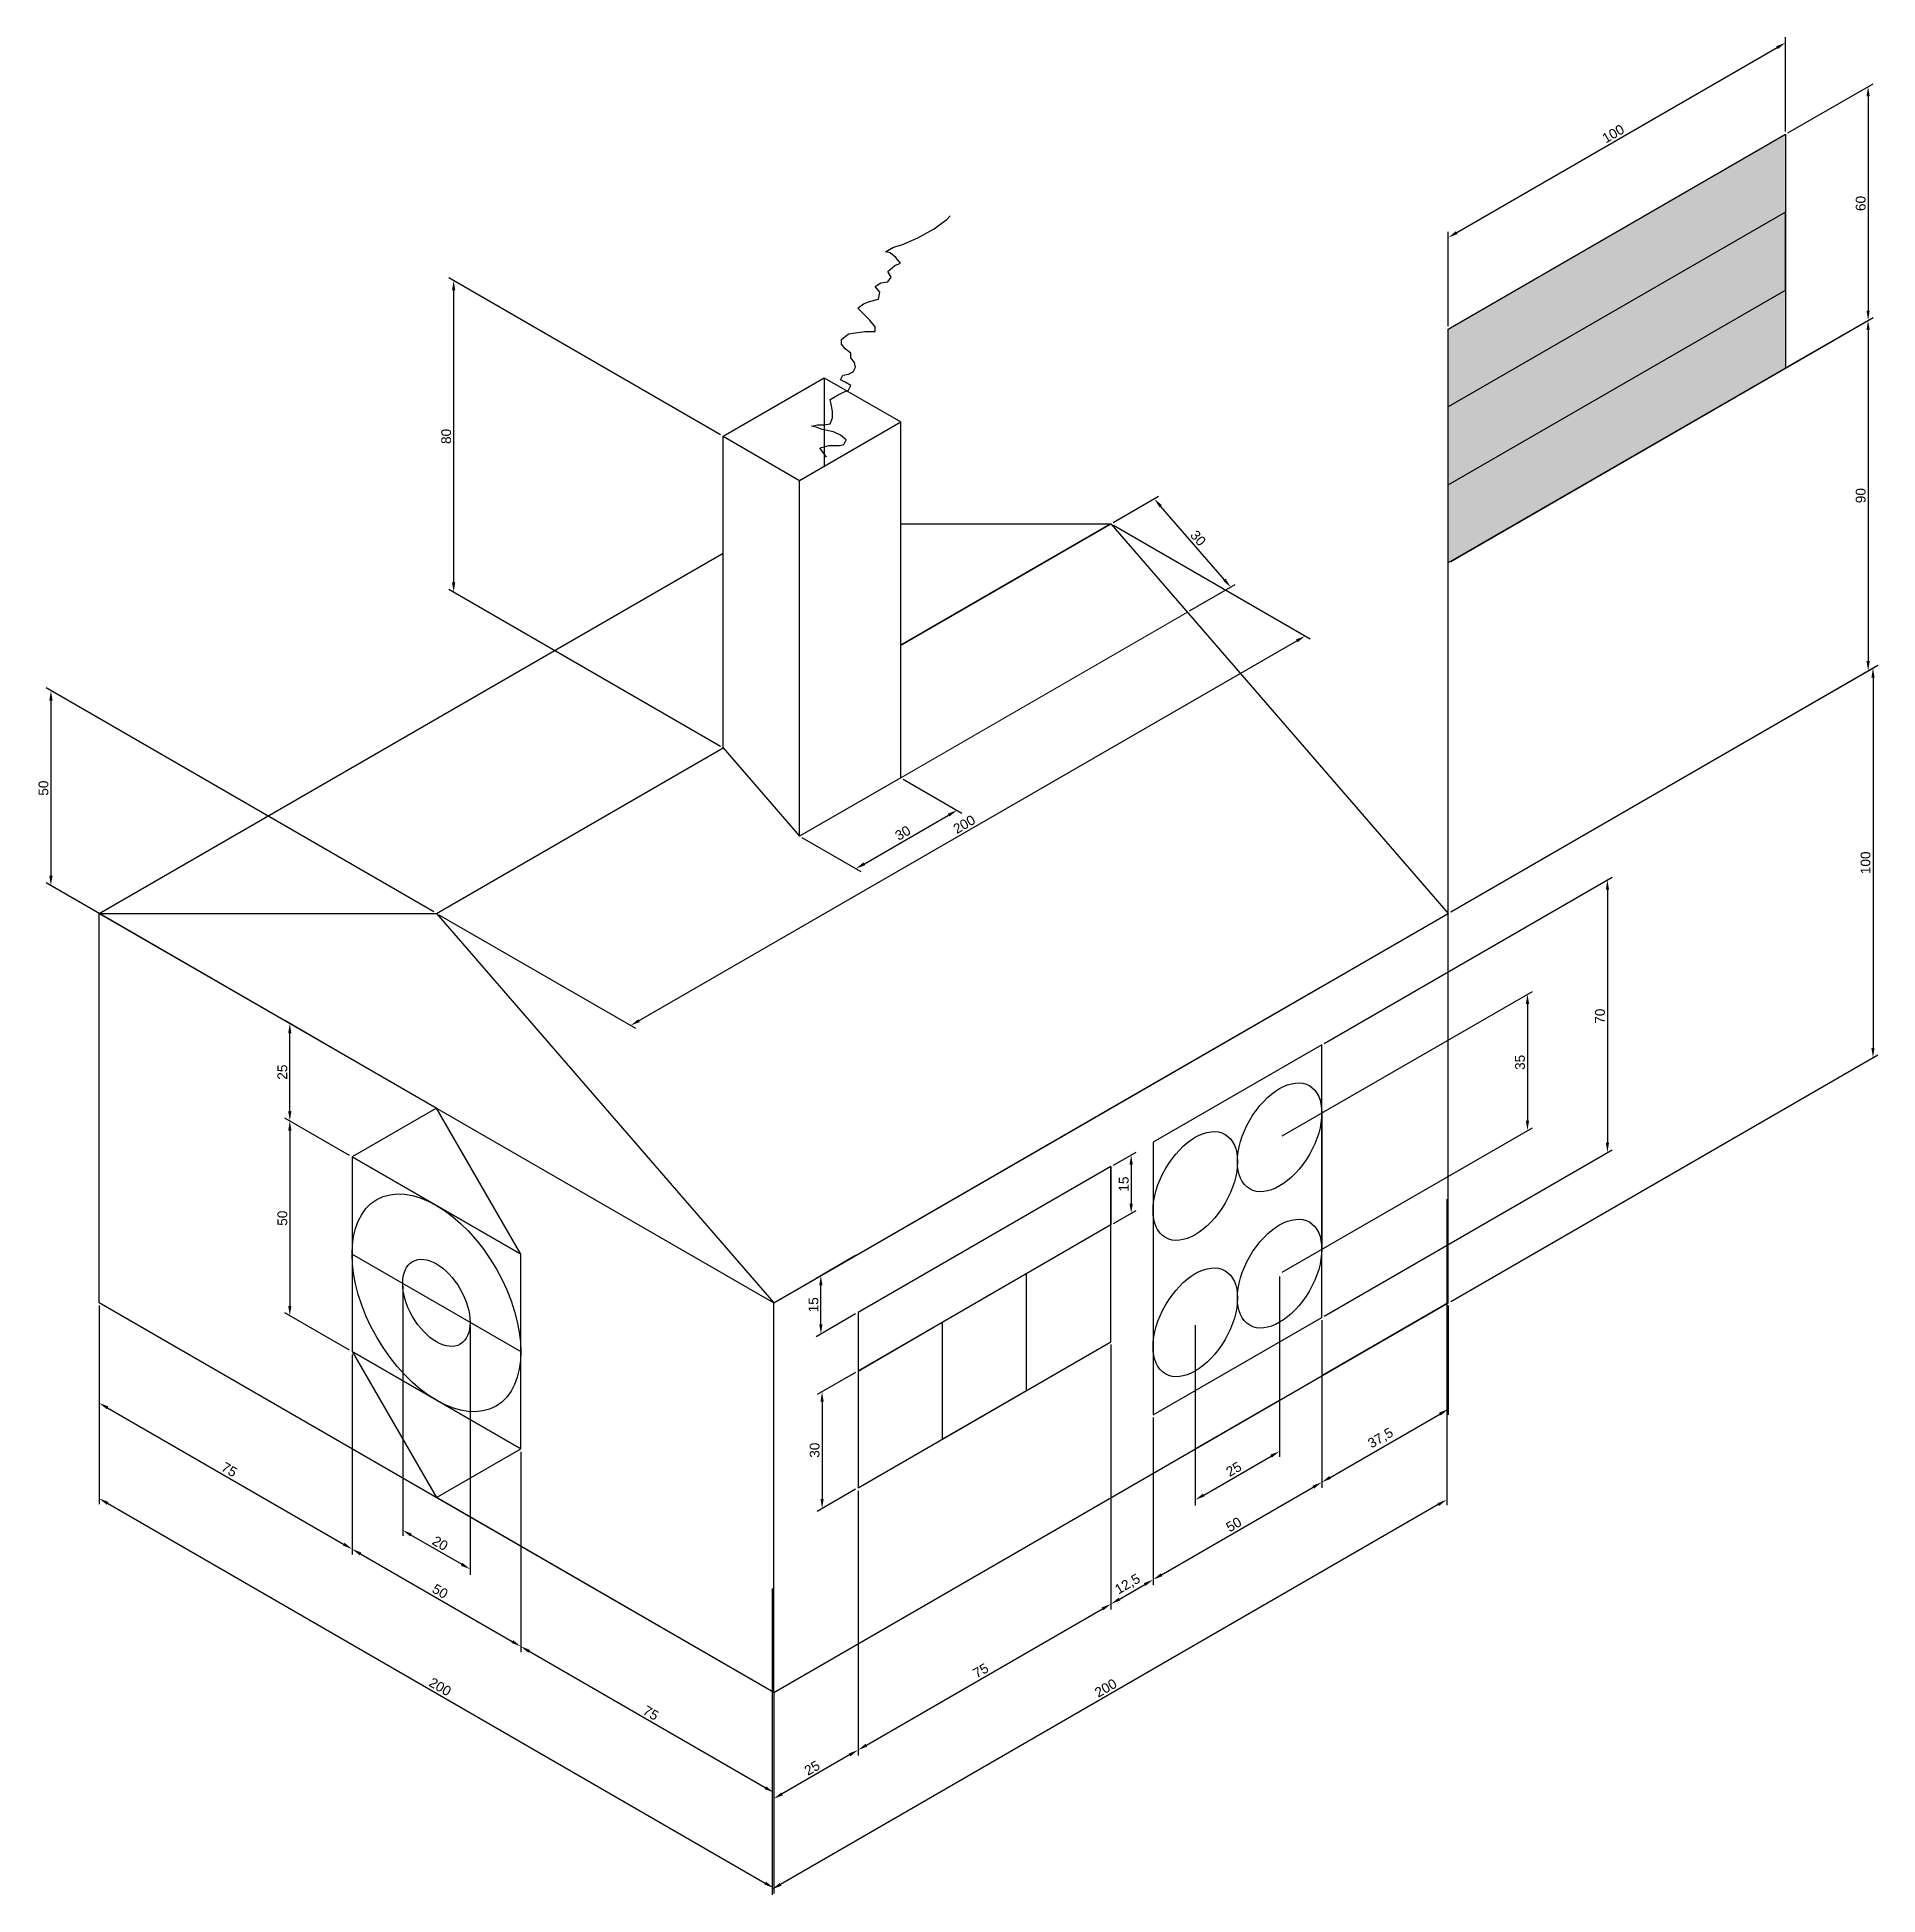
# Model space of a CAD drawing. Header units: millimetres. Extents: x 111 to 584, y 248 to 725.
import ezdxf

# ---------------------------------------------------------------- set-up
doc = ezdxf.new("R2010")
doc.units = ezdxf.units.MM
doc.layers.add('matmenys', color=5, linetype='Continuous', lineweight=15)
doc.layers.add('pagrindinis', color=7, linetype='Continuous', lineweight=30, plot=False)
doc.styles.get("Standard").update_dxf_attribs({"font": 'arial.ttf'})
doc.dimstyles.new('ISO-25', dxfattribs={"dimtxt": 2.5, "dimasz": 2.5, "dimexe": 1.25, "dimexo": 0.625, "dimtad": 1, "dimtxsty": 'Standard', "dimcen": 2.5, "dimadec": 0, "dimazin": 0, "dimtfac": 1, "dimtmove": 0, "dimatfit": 3, "dimfxl": 1, "dimarcsym": 0})

# ---------------------------------------------------------------- blocks, each defined once
blk = doc.blocks.new('*D3')
at = {"layer": 'Defpoints', "color": 0, "transparency": 16777216}
for p in [(386.6, 390), (321.65, 352.5), (386.6, 322.69)]:
    blk.add_point(p, dxfattribs=at)
at = {"layer": 'matmenys', "color": 0, "lineweight": -2, "transparency": 16777216}
for p, q in [((386.6, 389.28), (386.6, 321.25)), ((321.65, 351.78), (321.65, 283.75)), ((323.82, 286.44), (384.44, 321.44))]:
    blk.add_line(p, q, dxfattribs=at)
at = {"layer": 'matmenys', "color": 0, "transparency": 16777216}
for points in [[(384.23, 321.8), (384.65, 321.08), (386.6, 322.69)], [(323.61, 286.8), (324.02, 286.08), (321.65, 285.19)]]:
    blk.add_solid(points, dxfattribs=at)
at = {"layer": 'matmenys', "color": 0, "transparency": 16777216, "insert": (353.18, 305.58), "char_height": 2.5, "attachment_point": 5, "rotation": 30}
blk.add_mtext('75', dxfattribs=at)
blk = doc.blocks.new('*D4')
at = {"layer": 'Defpoints', "color": 0, "transparency": 16777216}
for p in [(440.73, 396.25), (397.43, 371.25), (440.73, 353.94)]:
    blk.add_point(p, dxfattribs=at)
at = {"layer": 'matmenys', "color": 0, "lineweight": -2, "transparency": 16777216}
for p, q in [((440.73, 395.53), (440.73, 352.5)), ((397.43, 370.53), (397.43, 327.5)), ((399.59, 330.19), (438.56, 352.69))]:
    blk.add_line(p, q, dxfattribs=at)
at = {"layer": 'matmenys', "color": 0, "transparency": 16777216}
for points in [[(438.36, 353.05), (438.77, 352.33), (440.73, 353.94)], [(399.38, 330.55), (399.8, 329.83), (397.43, 328.94)]]:
    blk.add_solid(points, dxfattribs=at)
at = {"layer": 'matmenys', "color": 0, "transparency": 16777216, "insert": (418.13, 343.09), "char_height": 2.5, "attachment_point": 5, "rotation": 30}
blk.add_mtext('50', dxfattribs=at)
blk = doc.blocks.new('*D5')
at = {"layer": 'Defpoints', "color": 0, "transparency": 16777216}
for p in [(429.9, 407.5), (408.25, 395), (429.9, 361.91)]:
    blk.add_point(p, dxfattribs=at)
at = {"layer": 'matmenys', "color": 0, "lineweight": -2, "transparency": 16777216}
for p, q in [((429.9, 406.78), (429.9, 360.47)), ((408.25, 394.28), (408.25, 347.97)), ((410.42, 350.66), (427.74, 360.66))]:
    blk.add_line(p, q, dxfattribs=at)
at = {"layer": 'matmenys', "color": 0, "transparency": 16777216}
for points in [[(427.53, 361.02), (427.95, 360.3), (429.9, 361.91)], [(410.21, 351.02), (410.63, 350.3), (408.25, 349.41)]]:
    blk.add_solid(points, dxfattribs=at)
at = {"layer": 'matmenys', "color": 0, "transparency": 16777216, "insert": (418.13, 357.31), "char_height": 2.5, "attachment_point": 5, "rotation": 30}
blk.add_mtext('25', dxfattribs=at)
blk = doc.blocks.new('*D6')
at = {"layer": 'Defpoints', "color": 0, "transparency": 16777216}
for p in [(472.81, 427.38), (299.61, 327.38), (299.61, 249.46)]:
    blk.add_point(p, dxfattribs=at)
at = {"layer": 'matmenys', "color": 0, "lineweight": -2, "transparency": 16777216}
for p, q in [((472.81, 426.66), (472.81, 348.02)), ((470.65, 348.21), (301.77, 250.71)), ((299.61, 326.66), (299.61, 248.02))]:
    blk.add_line(p, q, dxfattribs=at)
at = {"layer": 'matmenys', "color": 0, "transparency": 16777216}
for points in [[(470.44, 348.57), (470.85, 347.85), (472.81, 349.46)], [(301.56, 251.07), (301.98, 250.35), (299.61, 249.46)]]:
    blk.add_solid(points, dxfattribs=at)
at = {"layer": 'matmenys', "color": 0, "transparency": 16777216, "insert": (385.26, 301.11), "char_height": 2.5, "attachment_point": 5, "rotation": 30}
blk.add_mtext('200', dxfattribs=at)
blk = doc.blocks.new('*D7')
at = {"layer": 'Defpoints', "color": 0, "transparency": 16777216}
for p in [(321.65, 312.5), (300, 300), (300, 272.69)]:
    blk.add_point(p, dxfattribs=at)
at = {"layer": 'matmenys', "color": 0, "lineweight": -2, "transparency": 16777216}
for p, q in [((321.65, 311.78), (321.65, 283.75)), ((300, 299.28), (300, 271.25)), ((319.49, 283.94), (302.17, 273.94))]:
    blk.add_line(p, q, dxfattribs=at)
at = {"layer": 'matmenys', "color": 0, "transparency": 16777216}
for points in [[(319.28, 284.3), (319.69, 283.58), (321.65, 285.19)], [(301.96, 274.3), (302.37, 273.58), (300, 272.69)]]:
    blk.add_solid(points, dxfattribs=at)
at = {"layer": 'matmenys', "color": 0, "transparency": 16777216, "insert": (309.87, 280.59), "char_height": 2.5, "attachment_point": 5, "rotation": 30}
blk.add_mtext('25', dxfattribs=at)
blk = doc.blocks.new('*D8')
at = {"layer": 'Defpoints', "color": 0, "transparency": 16777216}
for p in [(397.43, 356.25), (386.6, 350), (397.43, 328.94)]:
    blk.add_point(p, dxfattribs=at)
at = {"layer": 'matmenys', "color": 0, "lineweight": -2, "transparency": 16777216}
for p, q in [((397.43, 355.53), (397.43, 327.5)), ((386.6, 349.28), (386.6, 321.25)), ((388.77, 323.94), (395.26, 327.69))]:
    blk.add_line(p, q, dxfattribs=at)
at = {"layer": 'matmenys', "color": 0, "transparency": 16777216}
for points in [[(395.05, 328.05), (395.47, 327.33), (397.43, 328.94)], [(388.56, 324.3), (388.98, 323.58), (386.6, 322.69)]]:
    blk.add_solid(points, dxfattribs=at)
at = {"layer": 'matmenys', "color": 0, "transparency": 16777216, "insert": (390.95, 327.66), "char_height": 2.5, "attachment_point": 5, "rotation": 30}
blk.add_mtext('12,5', dxfattribs=at)
blk = doc.blocks.new('*D9')
at = {"layer": 'Defpoints', "color": 0, "transparency": 16777216}
for p in [(473.21, 400), (440.73, 381.25), (473.21, 372.69)]:
    blk.add_point(p, dxfattribs=at)
at = {"layer": 'matmenys', "color": 0, "lineweight": -2, "transparency": 16777216}
for p, q in [((473.21, 399.28), (473.21, 371.25)), ((440.73, 380.53), (440.73, 352.5)), ((442.89, 355.19), (471.04, 371.44))]:
    blk.add_line(p, q, dxfattribs=at)
at = {"layer": 'matmenys', "color": 0, "transparency": 16777216}
for points in [[(470.83, 371.8), (471.25, 371.08), (473.21, 372.69)], [(442.69, 355.55), (443.1, 354.83), (440.73, 353.94)]]:
    blk.add_solid(points, dxfattribs=at)
at = {"layer": 'matmenys', "color": 0, "transparency": 16777216, "insert": (455.9, 365.16), "char_height": 2.5, "attachment_point": 5, "rotation": 30}
blk.add_mtext('37,5', dxfattribs=at)
blk = doc.blocks.new('*D10')
at = {"layer": 'Defpoints', "color": 0, "transparency": 16777216}
for p in [(191.75, 387.5), (235.05, 362.5), (235.05, 311.8)]:
    blk.add_point(p, dxfattribs=at)
at = {"layer": 'matmenys', "color": 0, "lineweight": -2, "transparency": 16777216}
for p, q in [((191.75, 386.78), (191.75, 335.36)), ((235.05, 361.78), (235.05, 310.36)), ((193.91, 335.55), (232.88, 313.05))]:
    blk.add_line(p, q, dxfattribs=at)
at = {"layer": 'matmenys', "color": 0, "transparency": 16777216}
for points in [[(194.12, 335.91), (193.7, 335.19), (191.75, 336.8)], [(233.09, 313.41), (232.67, 312.69), (235.05, 311.8)]]:
    blk.add_solid(points, dxfattribs=at)
at = {"layer": 'matmenys', "color": 0, "transparency": 16777216, "insert": (214.35, 325.95), "char_height": 2.5, "attachment_point": 5, "rotation": 330}
blk.add_mtext('50', dxfattribs=at)
blk = doc.blocks.new('*D13')
at = {"layer": 'Defpoints', "color": 0, "transparency": 16777216}
for p in [(126.79, 400), (300, 300), (300, 249.79)]:
    blk.add_point(p, dxfattribs=at)
at = {"layer": 'matmenys', "color": 0, "lineweight": -2, "transparency": 16777216}
for p, q in [((126.79, 399.28), (126.79, 348.34)), ((128.96, 348.54), (297.83, 251.04)), ((300, 299.28), (300, 248.34))]:
    blk.add_line(p, q, dxfattribs=at)
at = {"layer": 'matmenys', "color": 0, "transparency": 16777216}
for points in [[(129.17, 348.9), (128.75, 348.17), (126.79, 349.79)], [(298.04, 251.4), (297.63, 250.67), (300, 249.79)]]:
    blk.add_solid(points, dxfattribs=at)
at = {"layer": 'matmenys', "color": 0, "transparency": 16777216, "insert": (214.35, 301.43), "char_height": 2.5, "attachment_point": 5, "rotation": 330}
blk.add_mtext('200', dxfattribs=at)
blk = doc.blocks.new('*D14')
at = {"layer": 'Defpoints', "color": 0, "transparency": 16777216}
for p in [(126.79, 400), (191.75, 362.5), (191.75, 336.8)]:
    blk.add_point(p, dxfattribs=at)
at = {"layer": 'matmenys', "color": 0, "lineweight": -2, "transparency": 16777216}
for p, q in [((126.79, 399.28), (126.79, 372.86)), ((128.96, 373.05), (189.58, 338.05)), ((191.75, 361.78), (191.75, 335.36))]:
    blk.add_line(p, q, dxfattribs=at)
at = {"layer": 'matmenys', "color": 0, "transparency": 16777216}
for points in [[(129.17, 373.41), (128.75, 372.69), (126.79, 374.3)], [(189.79, 338.41), (189.37, 337.69), (191.75, 336.8)]]:
    blk.add_solid(points, dxfattribs=at)
at = {"layer": 'matmenys', "color": 0, "transparency": 16777216, "insert": (160.22, 357.19), "char_height": 2.5, "attachment_point": 5, "rotation": 330}
blk.add_mtext('75', dxfattribs=at)
blk = doc.blocks.new('*D15')
at = {"layer": 'Defpoints', "color": 0, "transparency": 16777216}
for p in [(235.05, 338.22), (300, 300.72), (300, 274.3)]:
    blk.add_point(p, dxfattribs=at)
at = {"layer": 'matmenys', "color": 0, "lineweight": -2, "transparency": 16777216}
for p, q in [((235.05, 337.5), (235.05, 310.36)), ((237.21, 310.55), (297.83, 275.55)), ((300, 300), (300, 272.86))]:
    blk.add_line(p, q, dxfattribs=at)
at = {"layer": 'matmenys', "color": 0, "transparency": 16777216}
for points in [[(237.42, 310.91), (237, 310.19), (235.05, 311.8)], [(298.04, 275.91), (297.63, 275.19), (300, 274.3)]]:
    blk.add_solid(points, dxfattribs=at)
at = {"layer": 'matmenys', "color": 0, "transparency": 16777216, "insert": (268.47, 294.69), "char_height": 2.5, "attachment_point": 5, "rotation": 330}
blk.add_mtext('75', dxfattribs=at)
blk = doc.blocks.new('*D17')
at = {"layer": 'Defpoints', "color": 0, "transparency": 16777216}
for p in [(191.75, 437.5), (175.76, 396.73), (191.75, 387.5)]:
    blk.add_point(p, dxfattribs=at)
at = {"layer": 'matmenys', "color": 0, "lineweight": -2, "transparency": 16777216}
for p, q in [((191.12, 437.86), (174.51, 447.45)), ((175.76, 444.23), (175.76, 399.23)), ((191.12, 387.86), (174.51, 397.45))]:
    blk.add_line(p, q, dxfattribs=at)
at = {"layer": 'matmenys', "color": 0, "transparency": 16777216}
for points in [[(175.34, 444.23), (176.17, 444.23), (175.76, 446.73)], [(175.34, 399.23), (176.17, 399.23), (175.76, 396.73)]]:
    blk.add_solid(points, dxfattribs=at)
at = {"layer": 'matmenys', "color": 0, "transparency": 16777216, "insert": (173.86, 421.73), "char_height": 2.5, "attachment_point": 5, "rotation": 90}
blk.add_mtext('50', dxfattribs=at)
blk = doc.blocks.new('*D18')
at = {"layer": 'Defpoints', "color": 0, "transparency": 16777216}
for p in [(175.76, 471.73), (191.75, 462.5), (191.75, 437.5)]:
    blk.add_point(p, dxfattribs=at)
at = {"layer": 'matmenys', "color": 0, "lineweight": -2, "transparency": 16777216}
for p, q in [((191.12, 462.86), (174.51, 472.45)), ((175.76, 449.23), (175.76, 469.23)), ((191.12, 437.86), (174.51, 447.45))]:
    blk.add_line(p, q, dxfattribs=at)
at = {"layer": 'matmenys', "color": 0, "transparency": 16777216}
for points in [[(175.34, 469.23), (176.17, 469.23), (175.76, 471.73)], [(175.34, 449.23), (176.17, 449.23), (175.76, 446.73)]]:
    blk.add_solid(points, dxfattribs=at)
at = {"layer": 'matmenys', "color": 0, "transparency": 16777216, "insert": (173.86, 459.23), "char_height": 2.5, "attachment_point": 5, "rotation": 90}
blk.add_mtext('25', dxfattribs=at)
blk = doc.blocks.new('*D20')
at = {"layer": 'Defpoints', "color": 0, "transparency": 16777216}
for p in [(114.42, 507.14), (213.4, 500), (213.4, 450)]:
    blk.add_point(p, dxfattribs=at)
at = {"layer": 'matmenys', "color": 0, "lineweight": -2, "transparency": 16777216}
for p, q in [((212.77, 500.36), (113.17, 557.86)), ((114.42, 554.64), (114.42, 509.64)), ((212.77, 450.36), (113.17, 507.86))]:
    blk.add_line(p, q, dxfattribs=at)
at = {"layer": 'matmenys', "color": 0, "transparency": 16777216}
for points in [[(114.01, 554.64), (114.84, 554.64), (114.42, 557.14)], [(114.01, 509.64), (114.84, 509.64), (114.42, 507.14)]]:
    blk.add_solid(points, dxfattribs=at)
at = {"layer": 'matmenys', "color": 0, "transparency": 16777216, "insert": (112.52, 532.14), "char_height": 2.5, "attachment_point": 5, "rotation": 90}
blk.add_mtext('50', dxfattribs=at)
blk = doc.blocks.new('*D21')
at = {"layer": 'Defpoints', "color": 0, "transparency": 16777216}
for p in [(287.01, 622.5), (217.82, 582.44), (287.01, 542.5)]:
    blk.add_point(p, dxfattribs=at)
at = {"layer": 'matmenys', "color": 0, "lineweight": -2, "transparency": 16777216}
for p, q in [((286.38, 622.86), (216.57, 663.17)), ((217.82, 659.94), (217.82, 584.94)), ((286.38, 542.86), (216.57, 583.17))]:
    blk.add_line(p, q, dxfattribs=at)
at = {"layer": 'matmenys', "color": 0, "transparency": 16777216}
for points in [[(217.41, 659.94), (218.24, 659.94), (217.82, 662.44)], [(217.41, 584.94), (218.24, 584.94), (217.82, 582.44)]]:
    blk.add_solid(points, dxfattribs=at)
at = {"layer": 'matmenys', "color": 0, "transparency": 16777216, "insert": (215.92, 622.44), "char_height": 2.5, "attachment_point": 5, "rotation": 90}
blk.add_mtext('80', dxfattribs=at)
blk = doc.blocks.new('*D22')
at = {"layer": 'Defpoints', "color": 0, "transparency": 16777216}
for p in [(397.72, 606.42), (386.6, 600), (406.24, 577.32)]:
    blk.add_point(p, dxfattribs=at)
at = {"layer": 'matmenys', "color": 0, "lineweight": -2, "transparency": 16777216}
for p, q in [((387.15, 600.32), (398.83, 607.06)), ((415.73, 585.63), (399.36, 604.53)), ((406.79, 577.64), (418.47, 584.38))]:
    blk.add_line(p, q, dxfattribs=at)
at = {"layer": 'matmenys', "color": 0, "transparency": 16777216}
for points in [[(399.68, 604.8), (399.05, 604.26), (397.72, 606.42)], [(416.04, 585.91), (415.41, 585.36), (417.36, 583.74)]]:
    blk.add_solid(points, dxfattribs=at)
at = {"layer": 'matmenys', "color": 0, "transparency": 16777216, "insert": (408.98, 596.33), "char_height": 2.5, "attachment_point": 5, "rotation": 310.8934}
blk.add_mtext('30', dxfattribs=at)
blk = doc.blocks.new('*D23')
at = {"layer": 'Defpoints', "color": 0, "transparency": 16777216}
for p in [(332.63, 534.82), (347.09, 526.47), (306.65, 519.82)]:
    blk.add_point(p, dxfattribs=at)
at = {"layer": 'matmenys', "color": 0, "lineweight": -2, "transparency": 16777216}
for p, q in [((333.25, 534.46), (348.34, 525.75)), ((323.28, 512.72), (344.93, 525.22)), ((307.27, 519.46), (322.36, 510.75))]:
    blk.add_line(p, q, dxfattribs=at)
at = {"layer": 'matmenys', "color": 0, "transparency": 16777216}
for points in [[(344.72, 525.58), (345.13, 524.86), (347.09, 526.47)], [(323.07, 513.08), (323.48, 512.36), (321.11, 511.47)]]:
    blk.add_solid(points, dxfattribs=at)
at = {"layer": 'matmenys', "color": 0, "transparency": 16777216, "insert": (333.15, 520.62), "char_height": 2.5, "attachment_point": 5, "rotation": 30}
blk.add_mtext('30', dxfattribs=at)
blk = doc.blocks.new('*D25')
at = {"layer": 'Defpoints', "color": 0, "transparency": 16777216}
for p in [(321.65, 412.5), (312.12, 407), (321.65, 397.5)]:
    blk.add_point(p, dxfattribs=at)
at = {"layer": 'matmenys', "color": 0, "lineweight": -2, "transparency": 16777216}
for p, q in [((321.03, 412.14), (310.87, 406.27)), ((312.12, 394.5), (312.12, 404.5)), ((321.03, 397.14), (310.87, 391.27))]:
    blk.add_line(p, q, dxfattribs=at)
at = {"layer": 'matmenys', "color": 0, "transparency": 16777216}
for points in [[(311.7, 404.5), (312.53, 404.5), (312.12, 407)], [(311.7, 394.5), (312.53, 394.5), (312.12, 392)]]:
    blk.add_solid(points, dxfattribs=at)
at = {"layer": 'matmenys', "color": 0, "transparency": 16777216, "insert": (310.22, 399.5), "char_height": 2.5, "attachment_point": 5, "rotation": 90}
blk.add_mtext('15', dxfattribs=at)
blk = doc.blocks.new('*D26')
at = {"layer": 'Defpoints', "color": 0, "transparency": 16777216}
for p in [(321.65, 382.5), (321.65, 352.5), (312.43, 347.17)]:
    blk.add_point(p, dxfattribs=at)
at = {"layer": 'matmenys', "color": 0, "lineweight": -2, "transparency": 16777216}
for p, q in [((321.03, 382.14), (311.18, 376.45)), ((312.43, 374.67), (312.43, 349.67)), ((321.03, 352.14), (311.18, 346.45))]:
    blk.add_line(p, q, dxfattribs=at)
at = {"layer": 'matmenys', "color": 0, "transparency": 16777216}
for points in [[(312.01, 374.67), (312.84, 374.67), (312.43, 377.17)], [(312.01, 349.67), (312.84, 349.67), (312.43, 347.17)]]:
    blk.add_solid(points, dxfattribs=at)
at = {"layer": 'matmenys', "color": 0, "transparency": 16777216, "insert": (310.52, 362.17), "char_height": 2.5, "attachment_point": 5, "rotation": 90}
blk.add_mtext('30', dxfattribs=at)
blk = doc.blocks.new('*D27')
at = {"layer": 'Defpoints', "color": 0, "transparency": 16777216}
for p in [(386.6, 435), (386.6, 420), (391.79, 422.99)]:
    blk.add_point(p, dxfattribs=at)
at = {"layer": 'matmenys', "color": 0, "lineweight": -2, "transparency": 16777216}
for p, q in [((387.23, 435.36), (393.04, 438.72)), ((391.79, 435.49), (391.79, 425.49)), ((387.23, 420.36), (393.04, 423.72))]:
    blk.add_line(p, q, dxfattribs=at)
at = {"layer": 'matmenys', "color": 0, "transparency": 16777216}
for points in [[(391.37, 435.49), (392.21, 435.49), (391.79, 437.99)], [(391.37, 425.49), (392.21, 425.49), (391.79, 422.99)]]:
    blk.add_solid(points, dxfattribs=at)
at = {"layer": 'matmenys', "color": 0, "transparency": 16777216, "insert": (389.89, 430.49), "char_height": 2.5, "attachment_point": 5, "rotation": 90}
blk.add_mtext('15', dxfattribs=at)
blk = doc.blocks.new('*D28')
at = {"layer": 'Defpoints', "color": 0, "transparency": 16777216}
for p in [(493.55, 444.24), (429.9, 442.5), (429.9, 407.5)]:
    blk.add_point(p, dxfattribs=at)
at = {"layer": 'matmenys', "color": 0, "lineweight": -2, "transparency": 16777216}
for p, q in [((430.53, 442.86), (494.8, 479.97)), ((493.55, 476.74), (493.55, 446.74)), ((430.53, 407.86), (494.8, 444.97))]:
    blk.add_line(p, q, dxfattribs=at)
at = {"layer": 'matmenys', "color": 0, "transparency": 16777216}
for points in [[(493.13, 476.74), (493.96, 476.74), (493.55, 479.24)], [(493.13, 446.74), (493.96, 446.74), (493.55, 444.24)]]:
    blk.add_solid(points, dxfattribs=at)
at = {"layer": 'matmenys', "color": 0, "transparency": 16777216, "insert": (491.64, 461.74), "char_height": 2.5, "attachment_point": 5, "rotation": 90}
blk.add_mtext('35', dxfattribs=at)
blk = doc.blocks.new('*D29')
at = {"layer": 'Defpoints', "color": 0, "transparency": 16777216}
for p in [(440.73, 466.25), (514.08, 438.6), (440.73, 396.25)]:
    blk.add_point(p, dxfattribs=at)
at = {"layer": 'matmenys', "color": 0, "lineweight": -2, "transparency": 16777216}
for p, q in [((441.35, 466.61), (515.33, 509.32)), ((514.08, 506.1), (514.08, 441.1)), ((441.35, 396.61), (515.33, 439.32))]:
    blk.add_line(p, q, dxfattribs=at)
at = {"layer": 'matmenys', "color": 0, "transparency": 16777216}
for points in [[(513.67, 506.1), (514.5, 506.1), (514.08, 508.6)], [(513.67, 441.1), (514.5, 441.1), (514.08, 438.6)]]:
    blk.add_solid(points, dxfattribs=at)
at = {"layer": 'matmenys', "color": 0, "transparency": 16777216, "insert": (512.18, 473.6), "char_height": 2.5, "attachment_point": 5, "rotation": 90}
blk.add_mtext('70', dxfattribs=at)
blk = doc.blocks.new('*D30')
at = {"layer": 'Defpoints', "color": 0, "transparency": 16777216}
for p in [(473.21, 500), (582.27, 462.97), (473.21, 400)]:
    blk.add_point(p, dxfattribs=at)
at = {"layer": 'matmenys', "color": 0, "lineweight": -2, "transparency": 16777216}
for p, q in [((473.83, 500.36), (583.52, 563.69)), ((582.27, 560.47), (582.27, 465.47)), ((473.83, 400.36), (583.52, 463.69))]:
    blk.add_line(p, q, dxfattribs=at)
at = {"layer": 'matmenys', "color": 0, "transparency": 16777216}
for points in [[(581.85, 560.47), (582.68, 560.47), (582.27, 562.97)], [(581.85, 465.47), (582.68, 465.47), (582.27, 462.97)]]:
    blk.add_solid(points, dxfattribs=at)
at = {"layer": 'matmenys', "color": 0, "transparency": 16777216, "insert": (580.36, 512.97), "char_height": 2.5, "attachment_point": 5, "rotation": 90}
blk.add_mtext('100', dxfattribs=at)
blk = doc.blocks.new('*D31')
at = {"layer": 'Defpoints', "color": 0, "transparency": 16777216}
for p in [(473.21, 590), (581.02, 562.24), (473.21, 500)]:
    blk.add_point(p, dxfattribs=at)
at = {"layer": 'matmenys', "color": 0, "lineweight": -2, "transparency": 16777216}
for p, q in [((473.83, 590.36), (582.27, 652.97)), ((581.02, 649.74), (581.02, 564.74)), ((473.83, 500.36), (582.27, 562.97))]:
    blk.add_line(p, q, dxfattribs=at)
at = {"layer": 'matmenys', "color": 0, "transparency": 16777216}
for points in [[(580.6, 649.74), (581.43, 649.74), (581.02, 652.24)], [(580.6, 564.74), (581.43, 564.74), (581.02, 562.24)]]:
    blk.add_solid(points, dxfattribs=at)
at = {"layer": 'matmenys', "color": 0, "transparency": 16777216, "insert": (579.11, 607.24), "char_height": 2.5, "attachment_point": 5, "rotation": 90}
blk.add_mtext('90', dxfattribs=at)
blk = doc.blocks.new('*D32')
at = {"layer": 'Defpoints', "color": 0, "transparency": 16777216}
for p in [(559.81, 700), (581.02, 652.24), (559.81, 640)]:
    blk.add_point(p, dxfattribs=at)
at = {"layer": 'matmenys', "color": 0, "lineweight": -2, "transparency": 16777216}
for p, q in [((560.43, 700.36), (582.27, 712.97)), ((581.02, 709.74), (581.02, 654.74)), ((560.43, 640.36), (582.27, 652.97))]:
    blk.add_line(p, q, dxfattribs=at)
at = {"layer": 'matmenys', "color": 0, "transparency": 16777216}
for points in [[(580.6, 709.74), (581.43, 709.74), (581.02, 712.24)], [(580.6, 654.74), (581.43, 654.74), (581.02, 652.24)]]:
    blk.add_solid(points, dxfattribs=at)
at = {"layer": 'matmenys', "color": 0, "transparency": 16777216, "insert": (579.11, 682.24), "char_height": 2.5, "attachment_point": 5, "rotation": 90}
blk.add_mtext('60', dxfattribs=at)
blk = doc.blocks.new('*D33')
at = {"layer": 'Defpoints', "color": 0, "transparency": 16777216}
for p in [(559.81, 723.5), (559.81, 700), (473.21, 650)]:
    blk.add_point(p, dxfattribs=at)
at = {"layer": 'matmenys', "color": 0, "lineweight": -2, "transparency": 16777216}
for p, q in [((559.81, 700.72), (559.81, 724.94)), ((475.37, 674.75), (557.64, 722.25)), ((473.21, 650.72), (473.21, 674.94))]:
    blk.add_line(p, q, dxfattribs=at)
at = {"layer": 'matmenys', "color": 0, "transparency": 16777216}
for points in [[(557.43, 722.61), (557.85, 721.89), (559.81, 723.5)], [(475.16, 675.11), (475.58, 674.39), (473.21, 673.5)]]:
    blk.add_solid(points, dxfattribs=at)
at = {"layer": 'matmenys', "color": 0, "transparency": 16777216, "insert": (515.56, 700.15), "char_height": 2.5, "attachment_point": 5, "rotation": 30}
blk.add_mtext('100', dxfattribs=at)
blk = doc.blocks.new('*D34')
at = {"layer": 'Defpoints', "color": 0, "transparency": 16777216}
for p in [(204.74, 405), (222.06, 395), (222.06, 331.63)]:
    blk.add_point(p, dxfattribs=at)
at = {"layer": 'matmenys', "color": 0, "lineweight": -2, "transparency": 16777216}
for p, q in [((204.74, 404.28), (204.74, 340.18)), ((222.06, 394.28), (222.06, 330.18)), ((206.9, 340.38), (219.89, 332.88))]:
    blk.add_line(p, q, dxfattribs=at)
at = {"layer": 'matmenys', "color": 0, "transparency": 16777216}
for points in [[(207.11, 340.74), (206.69, 340.02), (204.74, 341.63)], [(220.1, 333.24), (219.68, 332.52), (222.06, 331.63)]]:
    blk.add_solid(points, dxfattribs=at)
at = {"layer": 'matmenys', "color": 0, "transparency": 16777216, "insert": (214.35, 338.27), "char_height": 2.5, "attachment_point": 5, "rotation": 330}
blk.add_mtext('20', dxfattribs=at)
blk = doc.blocks.new('*D35')
at = {"layer": 'Defpoints', "color": 0, "transparency": 16777216}
for p in [(386.6, 600), (436.48, 571.21), (213.4, 500)]:
    blk.add_point(p, dxfattribs=at)
at = {"layer": 'matmenys', "color": 0, "lineweight": -2, "transparency": 16777216}
for p, q in [((387.23, 599.64), (437.73, 570.48)), ((265.44, 472.46), (434.31, 569.96)), ((214.02, 499.64), (264.52, 470.48))]:
    blk.add_line(p, q, dxfattribs=at)
at = {"layer": 'matmenys', "color": 0, "transparency": 16777216}
for points in [[(434.1, 570.32), (434.52, 569.59), (436.48, 571.21)], [(265.23, 472.82), (265.64, 472.09), (263.27, 471.21)]]:
    blk.add_solid(points, dxfattribs=at)
at = {"layer": 'matmenys', "color": 0, "transparency": 16777216, "insert": (348.92, 522.85), "char_height": 2.5, "attachment_point": 5, "rotation": 30}
blk.add_mtext('200', dxfattribs=at)

msp = doc.modelspace()

# ---------------------------------------------------------------- hatches: boundary and pattern name
at = {"layer": 'Defpoints'}
h = msp.add_hatch(color=2, dxfattribs=at)
h.dxf.hatch_style = 1
h.paths.add_polyline_path([(559.808, 680), (559.808, 700), (473.205, 650), (473.205, 630)])
h = msp.add_hatch(color=3, dxfattribs=at)
h.dxf.hatch_style = 1
h.paths.add_polyline_path([(559.808, 660), (559.808, 680), (473.205, 630), (473.205, 610)])
h = msp.add_hatch(color=1, dxfattribs=at)
h.dxf.hatch_style = 1
h.paths.add_polyline_path([(559.808, 640), (559.808, 660), (473.205, 610), (473.205, 590)])

# ---------------------------------------------------------------- linework, layer by layer
for p, q in [((559.808, 680), (473.205, 630)), ((559.808, 660), (559.808, 680)), ((473.205, 610), (559.808, 660)), ((473.205, 590), (473.205, 610)), ((213.397, 450), (191.747, 462.5)), ((191.747, 412.5), (235.048, 387.5))]:
    msp.add_line(p, q, dxfattribs=at)
at = {"layer": 'matmenys'}
msp.add_line((332.63, 534.822), (406.242, 577.322), dxfattribs=at)
at = {"layer": 'pagrindinis'}
for p, q in [((473.205, 650), (559.808, 700)), ((559.808, 700), (559.808, 640)), ((341.179, 675.772), (343.255, 677.254)), ((343.255, 677.254), (344.441, 678.143)), ((344.441, 678.143), (345.331, 679.032)), ((332.874, 671.624), (337.027, 673.402)), ((337.027, 673.402), (341.179, 675.772)), ((328.722, 669.847), (330.798, 671.032)), ((329.909, 669.55), (328.722, 669.847)), ((331.392, 668.365), (329.909, 669.55)), ((330.798, 671.032), (332.874, 671.624)), ((332.578, 666.884), (331.392, 668.365)), ((329.315, 664.81), (331.095, 666.291)), ((330.205, 663.328), (329.315, 664.81)), ((329.315, 662.143), (330.205, 663.328)), ((331.095, 666.291), (332.578, 666.884)), ((326.053, 660.958), (327.536, 661.847)), ((327.239, 659.476), (326.053, 660.958)), ((326.943, 657.698), (327.239, 659.476)), ((327.536, 661.847), (329.315, 662.143)), ((321.604, 655.328), (323.087, 656.513)), ((322.791, 654.143), (321.604, 655.328)), ((324.57, 652.365), (322.791, 654.143)), ((323.087, 656.513), (324.57, 657.106)), ((324.57, 657.106), (326.943, 657.698)), ((317.452, 647.328), (319.232, 648.81)), ((319.232, 648.81), (323.384, 649.402)), ((323.384, 649.402), (326.053, 649.402)), ((326.053, 650.587), (324.57, 652.365)), ((326.053, 649.402), (326.053, 650.587)), ((473.205, 400), (473.205, 650)), ((317.452, 646.143), (317.452, 647.328)), ((318.342, 644.958), (317.452, 646.143)), ((319.825, 643.773), (318.342, 644.958)), ((319.825, 642.587), (319.825, 643.773)), ((320.714, 641.402), (319.825, 642.587)), ((320.418, 639.032), (321.011, 640.217)), ((321.011, 640.217), (320.714, 641.402)), ((559.808, 640), (473.205, 590)), ((287.01, 622.5), (312.99, 637.5)), ((312.99, 637.5), (332.63, 626.161)), ((312.99, 637.5), (312.99, 614.822)), ((317.155, 636.958), (317.749, 638.143)), ((318.342, 636.365), (317.155, 636.958)), ((317.749, 638.143), (319.232, 638.439)), ((319.825, 635.476), (318.342, 636.365)), ((319.232, 638.439), (320.418, 639.032)), ((319.232, 634.291), (319.825, 635.476)), ((314.486, 631.921), (316.562, 633.106)), ((314.783, 630.736), (314.486, 631.921)), ((315.079, 628.958), (314.783, 630.736)), ((316.562, 633.106), (317.749, 633.699)), ((317.749, 633.699), (319.232, 634.291)), ((306.649, 611.161), (332.63, 626.161)), ((309.741, 625.106), (311.224, 625.402)), ((310.927, 624.81), (309.741, 625.106)), ((312.41, 624.217), (310.927, 624.81)), ((311.224, 625.402), (313.003, 625.402)), ((313.003, 625.402), (314.486, 625.699)), ((314.486, 625.699), (315.079, 627.18)), ((315.079, 627.18), (315.079, 628.958)), ((332.63, 534.822), (332.63, 626.161)), ((287.01, 542.5), (287.01, 622.5)), ((287.01, 622.5), (306.649, 611.161)), ((315.376, 623.625), (312.41, 624.217)), ((313.003, 619.773), (314.19, 620.069)), ((314.19, 620.069), (316.859, 620.069)), ((317.155, 622.736), (315.376, 623.625)), ((316.859, 620.069), (318.045, 620.365)), ((318.638, 621.551), (317.155, 622.736)), ((318.045, 620.365), (318.638, 621.551)), ((311.817, 619.477), (313.003, 619.773)), ((312.707, 618.291), (311.817, 619.477)), ((313.596, 617.106), (312.707, 618.291)), ((306.649, 519.822), (306.649, 611.161)), ((386.603, 600), (332.63, 568.839)), ((332.63, 600), (386.603, 600)), ((332.63, 568.839), (386.603, 600)), ((332.63, 568.839), (386.603, 600)), ((386.603, 600), (473.205, 500)), ((126.795, 500), (287.01, 592.5)), ((213.397, 500), (287.01, 542.5)), ((213.397, 500), (287.01, 542.5)), ((287.01, 542.5), (306.649, 519.822)), ((287.01, 542.5), (287.01, 542.5)), ((332.63, 534.822), (306.649, 519.822)), ((126.795, 400), (126.795, 500)), ((126.795, 500), (300, 400)), ((126.795, 500), (213.397, 500)), ((213.397, 500), (300, 400)), ((300, 400), (473.205, 500)), ((440.729, 481.25), (397.428, 456.25)), ((440.729, 466.25), (397.428, 441.25)), ((440.729, 396.25), (440.729, 466.25)), ((440.729, 396.25), (440.729, 466.25)), ((213.397, 450), (191.747, 462.5)), ((397.428, 456.25), (408.253, 462.5)), ((373.612, 442.5), (399.593, 457.5)), ((213.397, 450), (191.747, 437.5)), ((235.048, 412.5), (213.397, 450)), ((440.729, 448.75), (440.729, 413.75)), ((300, 400), (373.612, 442.5)), ((397.428, 441.25), (397.428, 371.25)), ((397.428, 441.25), (397.428, 423.75)), ((191.747, 437.5), (191.747, 387.5)), ((235.048, 412.5), (191.747, 437.5)), ((191.747, 437.5), (191.747, 387.5)), ((191.747, 437.5), (235.048, 412.5)), ((386.603, 435), (321.651, 397.5)), ((386.603, 390), (386.603, 435)), ((386.603, 435), (386.603, 420)), ((386.603, 420), (321.651, 382.5)), ((235.048, 362.5), (235.048, 412.5)), ((300, 400), (321.651, 412.5)), ((364.952, 377.5), (364.952, 407.5)), ((300, 300), (126.795, 400)), ((300, 300), (473.205, 400)), ((300, 300), (300, 400)), ((300, 300), (300, 400)), ((321.651, 397.5), (321.651, 352.5)), ((397.428, 371.25), (440.729, 396.25)), ((473.205, 400), (440.729, 381.25)), ((321.651, 382.5), (343.301, 395)), ((343.301, 395), (343.301, 365)), ((191.747, 387.5), (235.048, 362.5)), ((235.048, 362.5), (191.747, 387.5)), ((191.747, 387.5), (213.397, 350)), ((235.048, 362.5), (235.048, 387.5)), ((321.651, 352.5), (386.603, 390)), ((343.301, 365), (364.952, 377.5)), ((408.253, 362.5), (429.904, 375)), ((191.747, 362.5), (235.048, 337.5)), ((213.397, 350), (235.048, 362.5)), ((300, 300), (213.397, 350))]:
    msp.add_line(p, q, dxfattribs=at)
for centre, major_axis in [((429.904, 442.5), (-7.655, -13.258)), ((408.253, 430), (-7.655, -13.258)), ((213.397, 400), (15.309, -26.517)), ((429.904, 407.5), (-7.655, -13.258)), ((213.397, 400), (6.124, -10.607)), ((408.253, 395), (-7.655, -13.258))]:
    msp.add_ellipse(centre, major_axis=major_axis, ratio=0.5773503, dxfattribs=at)

# ---------------------------------------------------------------- dimensions: what is measured, and where the dimension line sits
at = {"layer": 'matmenys'}
for p1, p2, distance, picture, middle in [((473.205, 650), (559.808, 700), 20.35, '*D33', (515.556, 700.145)), ((559.808, 700), (559.808, 640), 21.208, '*D32', (579.114, 682.244)), ((287.01, 622.5), (287.01, 542.5), -69.187, '*D21', (215.922, 622.445)), ((473.205, 590), (473.205, 500), 107.81, '*D31', (579.114, 607.244)), ((406.242, 577.322), (386.603, 600), -12.611, '*D22', (408.982, 596.328)), ((213.397, 500), (386.603, 600), -49.873, '*D35', (348.923, 522.852)), ((473.205, 500), (473.205, 400), 109.06, '*D30', (580.364, 512.966)), ((213.397, 500), (213.397, 450), -98.974, '*D20', (112.522, 532.143)), ((306.649, 519.822), (332.63, 534.822), -14.461, '*D23', (333.149, 520.621)), ((440.729, 466.25), (440.729, 396.25), 73.353, '*D29', (512.181, 473.601)), ((429.904, 442.5), (429.904, 407.5), 63.643, '*D28', (491.645, 461.745)), ((191.747, 437.5), (191.747, 462.5), 15.99, '*D18', (173.855, 459.232)), ((191.747, 437.5), (191.747, 387.5), -15.99, '*D17', (173.855, 421.732)), ((386.603, 435), (386.603, 420), 5.186, '*D27', (389.887, 430.494)), ((472.811, 427.381), (299.606, 327.381), 67.481, '*D6', (385.257, 301.108)), ((321.651, 397.5), (321.651, 412.5), 9.534, '*D25', (310.216, 399.496)), ((408.253, 395), (429.904, 407.5), -39.479, '*D5', (418.128, 357.31)), ((204.737, 405), (222.058, 395), -54.883, '*D34', (214.348, 338.273)), ((126.795, 400), (300, 300), -43.487, '*D13', (214.348, 301.432)), ((126.795, 400), (191.747, 362.5), -22.257, '*D14', (160.219, 357.192)), ((397.428, 371.25), (440.729, 396.25), -36.643, '*D4', (418.128, 343.085)), ((440.729, 381.25), (473.205, 400), -23.652, '*D9', (455.903, 365.156)), ((191.747, 387.5), (235.048, 362.5), -43.908, '*D10', (214.348, 325.946)), ((321.651, 352.5), (386.603, 390), -58.293, '*D3', (353.178, 305.581)), ((321.651, 382.5), (321.651, 352.5), -9.225, '*D26', (310.523, 362.174)), ((386.603, 350), (397.428, 356.25), -23.652, '*D8', (390.952, 327.656)), ((235.048, 338.222), (300, 300.722), -22.882, '*D15', (268.472, 294.692)), ((321.651, 312.5), (300, 300), 23.652, '*D7', (309.875, 280.585))]:
    dim = msp.add_aligned_dim(p1=p1, p2=p2, distance=distance, dimstyle='ISO-25', dxfattribs=at)
    dim.commit()
    dim.dimension.update_dxf_attribs({"geometry": picture, "text_midpoint": middle})

doc.saveas('drawing.dxf')
